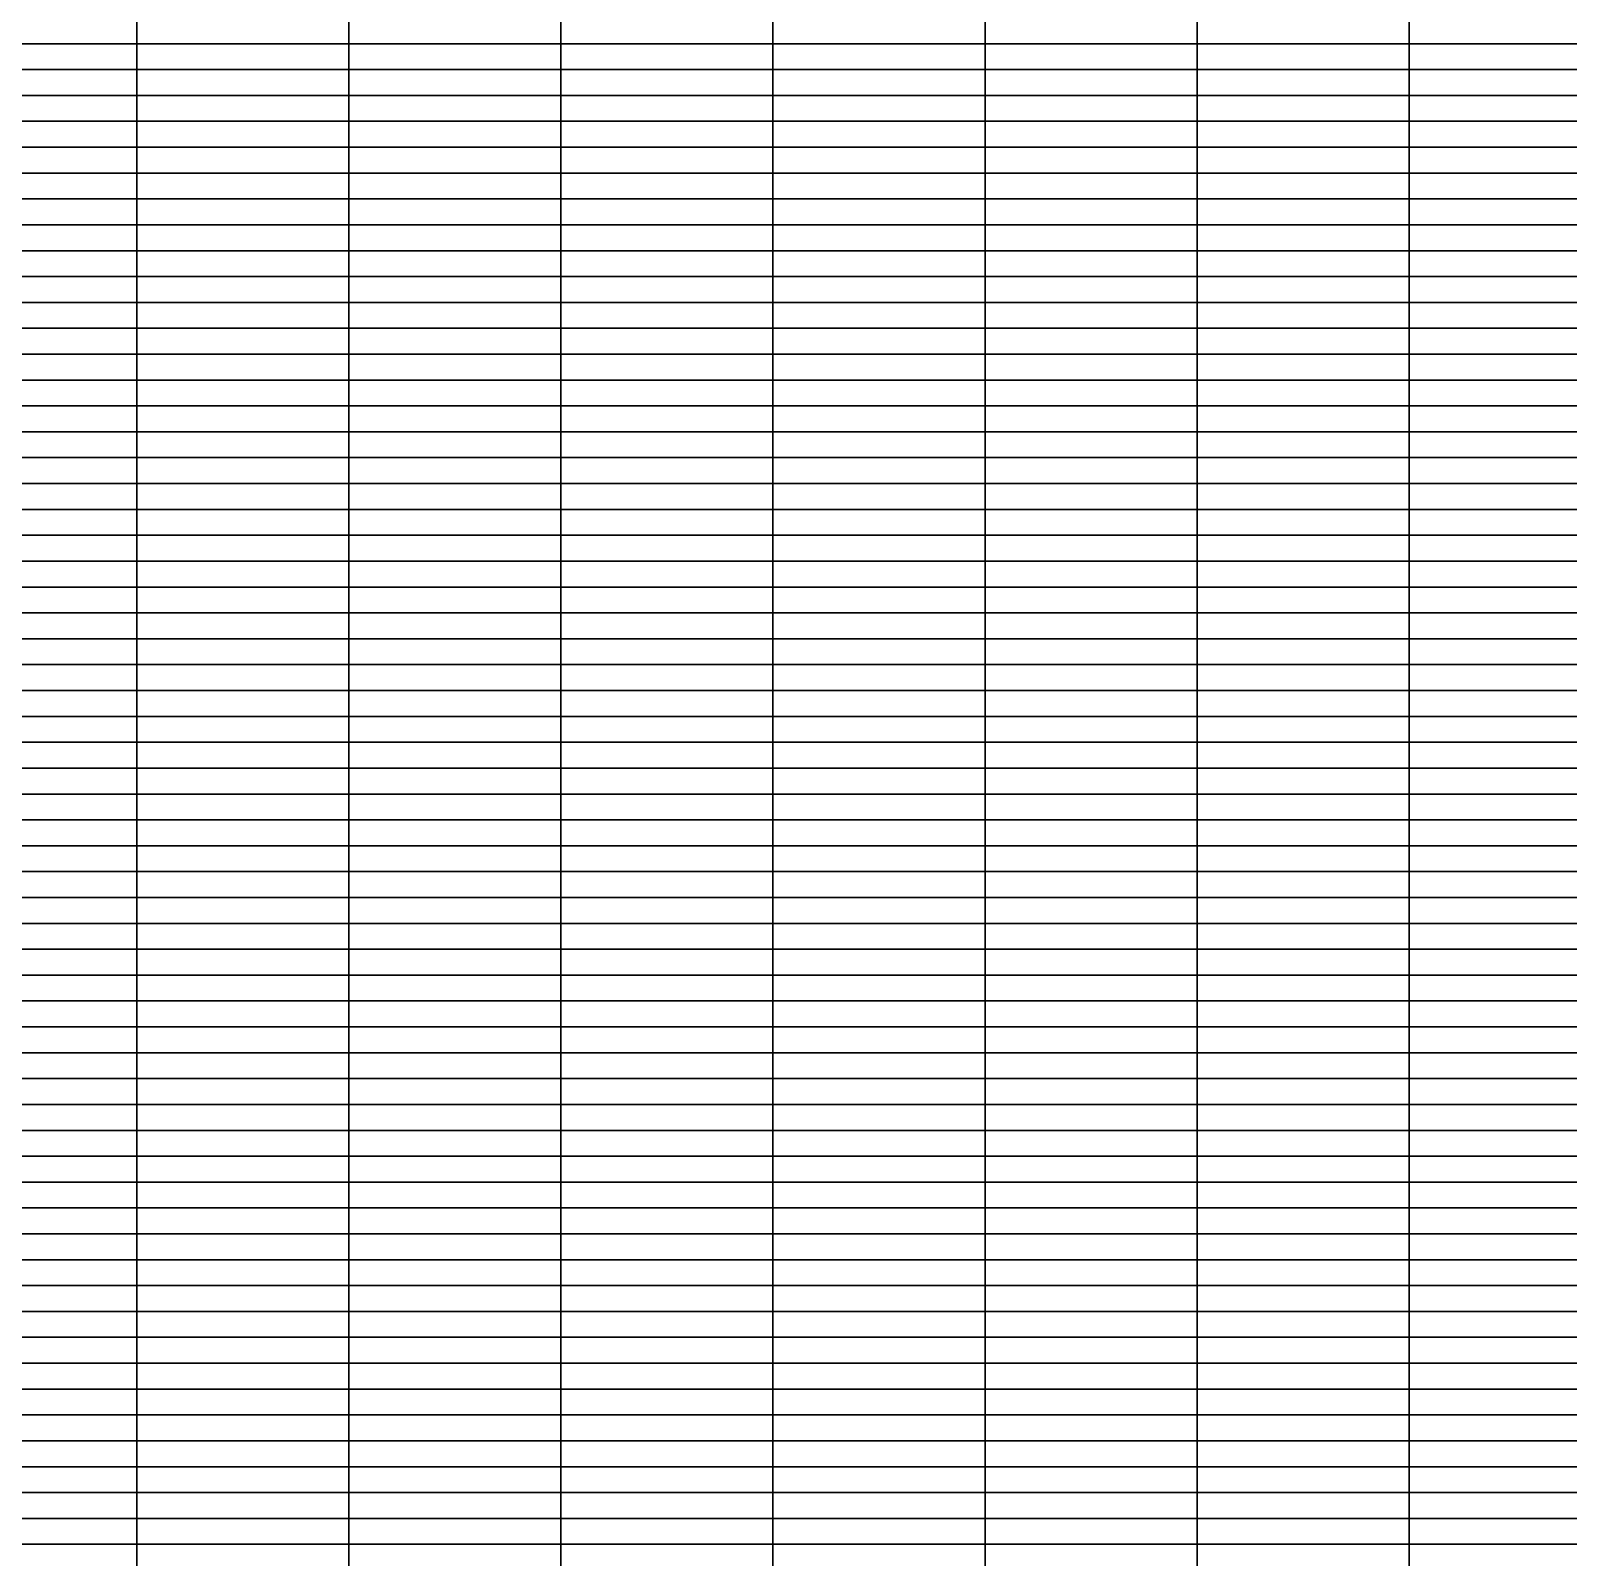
# Model space of a CAD drawing. Header units: metres. Extents: x 0 to 1189, y 5 to 4665.
# Drawn here: x 594.5 to 891.8, y 2037.5 to 2332.5 of the extents above; entities that cross this region are included whole.
import ezdxf

# ---------------------------------------------------------------- set-up
doc = ezdxf.new("R2010")
doc.units = ezdxf.units.M

msp = doc.modelspace()

# ---------------------------------------------------------------- linework, layer by layer
for points in [[(615, 2330, -46.62), (574, 2330, -370.13), (574, 2335, 32.56), (615, 2335, 85.74)], [(656, 2330, 53), (615, 2330, -46.62), (615, 2335, 85.74), (656, 2335, 120.94)], [(697, 2330, 80.79), (656, 2330, 53), (656, 2335, 120.94), (697, 2335, 126.75)], [(738, 2330, 126.36), (697, 2330, 80.79), (697, 2335, 126.75), (738, 2335, 166.25)], [(779, 2330, 139.43), (738, 2330, 126.36), (738, 2335, 166.25), (779, 2335, 175.1)], [(820, 2330, 164.53), (779, 2330, 139.43), (779, 2335, 175.1), (820, 2335, 182.06)], [(861, 2330, 172.05), (820, 2330, 164.53), (820, 2335, 182.06), (861, 2335, 183.96)], [(902, 2330, 177.4), (861, 2330, 172.05), (861, 2335, 183.96), (902, 2335, 184.74)], [(615, 2325, -46.62), (574, 2325, -370.13), (574, 2330, -370.13), (615, 2330, -46.62)], [(656, 2325, 53), (615, 2325, -46.62), (615, 2330, -46.62), (656, 2330, 53)], [(697, 2325, 80.79), (656, 2325, 53), (656, 2330, 53), (697, 2330, 80.79)], [(738, 2325, 126.36), (697, 2325, 80.79), (697, 2330, 80.79), (738, 2330, 126.36)], [(779, 2325, 139.43), (738, 2325, 126.36), (738, 2330, 126.36), (779, 2330, 139.43)], [(820, 2325, 164.53), (779, 2325, 139.43), (779, 2330, 139.43), (820, 2330, 164.53)], [(861, 2325, 172.05), (820, 2325, 164.53), (820, 2330, 164.53), (861, 2330, 172.05)], [(902, 2325, 177.4), (861, 2325, 172.05), (861, 2330, 172.05), (902, 2330, 177.4)], [(615, 2320, -229.09), (574, 2320, -1108), (574, 2325, -370.13), (615, 2325, -46.62)], [(656, 2320, -12.43), (615, 2320, -229.09), (615, 2325, -46.62), (656, 2325, 53)], [(697, 2320, -35.78), (656, 2320, -12.43), (656, 2325, 53), (697, 2325, 80.79)], [(738, 2320, 73.74), (697, 2320, -35.78), (697, 2325, 80.79), (738, 2325, 126.36)], [(779, 2320, 142.81), (738, 2320, 73.74), (738, 2325, 126.36), (779, 2325, 139.43)], [(820, 2320, 177.43), (779, 2320, 142.81), (779, 2325, 139.43), (820, 2325, 164.53)], [(861, 2320, 182.91), (820, 2320, 177.43), (820, 2325, 164.53), (861, 2325, 172.05)], [(902, 2320, 184.83), (861, 2320, 182.91), (861, 2325, 172.05), (902, 2325, 177.4)], [(615, 2315, -229.09), (574, 2315, -1108), (574, 2320, -1108), (615, 2320, -229.09)], [(656, 2315, -12.43), (615, 2315, -229.09), (615, 2320, -229.09), (656, 2320, -12.43)], [(697, 2315, -35.78), (656, 2315, -12.43), (656, 2320, -12.43), (697, 2320, -35.78)], [(738, 2315, 73.74), (697, 2315, -35.78), (697, 2320, -35.78), (738, 2320, 73.74)], [(779, 2315, 142.81), (738, 2315, 73.74), (738, 2320, 73.74), (779, 2320, 142.81)], [(820, 2315, 177.43), (779, 2315, 142.81), (779, 2320, 142.81), (820, 2320, 177.43)], [(861, 2315, 182.91), (820, 2315, 177.43), (820, 2320, 177.43), (861, 2320, 182.91)], [(902, 2315, 184.83), (861, 2315, 182.91), (861, 2320, 182.91), (902, 2320, 184.83)], [(615, 2310, 187), (574, 2310, 187), (574, 2315, -1108), (615, 2315, -229.09)], [(656, 2310, 187), (615, 2310, 187), (615, 2315, -229.09), (656, 2315, -12.43)], [(697, 2310, 187), (656, 2310, 187), (656, 2315, -12.43), (697, 2315, -35.78)], [(738, 2310, 187), (697, 2310, 187), (697, 2315, -35.78), (738, 2315, 73.74)], [(779, 2310, 187), (738, 2310, 187), (738, 2315, 73.74), (779, 2315, 142.81)], [(820, 2310, 187), (779, 2310, 187), (779, 2315, 142.81), (820, 2315, 177.43)], [(861, 2310, 187), (820, 2310, 187), (820, 2315, 177.43), (861, 2315, 182.91)], [(902, 2310, 187), (861, 2310, 187), (861, 2315, 182.91), (902, 2315, 184.83)], [(615, 2305, 187), (574, 2305, 187), (574, 2310, 187), (615, 2310, 187)], [(656, 2305, 187), (615, 2305, 187), (615, 2310, 187), (656, 2310, 187)], [(697, 2305, 187), (656, 2305, 187), (656, 2310, 187), (697, 2310, 187)], [(738, 2305, 187), (697, 2305, 187), (697, 2310, 187), (738, 2310, 187)], [(779, 2305, 187), (738, 2305, 187), (738, 2310, 187), (779, 2310, 187)], [(820, 2305, 187), (779, 2305, 187), (779, 2310, 187), (820, 2310, 187)], [(861, 2305, 187), (820, 2305, 187), (820, 2310, 187), (861, 2310, 187)], [(902, 2305, 187), (861, 2305, 187), (861, 2310, 187), (902, 2310, 187)], [(615, 2300, 187), (574, 2300, 187), (574, 2305, 187), (615, 2305, 187)], [(656, 2300, 187), (615, 2300, 187), (615, 2305, 187), (656, 2305, 187)], [(697, 2300, 187), (656, 2300, 187), (656, 2305, 187), (697, 2305, 187)], [(738, 2300, 187), (697, 2300, 187), (697, 2305, 187), (738, 2305, 187)], [(779, 2300, 187), (738, 2300, 187), (738, 2305, 187), (779, 2305, 187)], [(820, 2300, 187), (779, 2300, 187), (779, 2305, 187), (820, 2305, 187)], [(861, 2300, 187), (820, 2300, 187), (820, 2305, 187), (861, 2305, 187)], [(902, 2300, 187), (861, 2300, 187), (861, 2305, 187), (902, 2305, 187)], [(615, 2295, 187), (574, 2295, 187), (574, 2300, 187), (615, 2300, 187)], [(656, 2295, 187), (615, 2295, 187), (615, 2300, 187), (656, 2300, 187)], [(697, 2295, 187), (656, 2295, 187), (656, 2300, 187), (697, 2300, 187)], [(738, 2295, 187), (697, 2295, 187), (697, 2300, 187), (738, 2300, 187)], [(779, 2295, 187), (738, 2295, 187), (738, 2300, 187), (779, 2300, 187)], [(820, 2295, 187), (779, 2295, 187), (779, 2300, 187), (820, 2300, 187)], [(861, 2295, 187), (820, 2295, 187), (820, 2300, 187), (861, 2300, 187)], [(902, 2295, 187), (861, 2295, 187), (861, 2300, 187), (902, 2300, 187)], [(615, 2290, 187), (574, 2290, 187), (574, 2295, 187), (615, 2295, 187)], [(656, 2290, 187), (615, 2290, 187), (615, 2295, 187), (656, 2295, 187)], [(697, 2290, 187), (656, 2290, 187), (656, 2295, 187), (697, 2295, 187)], [(738, 2290, 187), (697, 2290, 187), (697, 2295, 187), (738, 2295, 187)], [(779, 2290, 187), (738, 2290, 187), (738, 2295, 187), (779, 2295, 187)], [(820, 2290, 187), (779, 2290, 187), (779, 2295, 187), (820, 2295, 187)], [(861, 2290, 187), (820, 2290, 187), (820, 2295, 187), (861, 2295, 187)], [(902, 2290, 187), (861, 2290, 187), (861, 2295, 187), (902, 2295, 187)], [(615, 2285, 187), (574, 2285, 187), (574, 2290, 187), (615, 2290, 187)], [(656, 2285, 187), (615, 2285, 187), (615, 2290, 187), (656, 2290, 187)], [(697, 2285, 187), (656, 2285, 187), (656, 2290, 187), (697, 2290, 187)], [(738, 2285, 187), (697, 2285, 187), (697, 2290, 187), (738, 2290, 187)], [(779, 2285, 187), (738, 2285, 187), (738, 2290, 187), (779, 2290, 187)], [(820, 2285, 187), (779, 2285, 187), (779, 2290, 187), (820, 2290, 187)], [(861, 2285, 187), (820, 2285, 187), (820, 2290, 187), (861, 2290, 187)], [(902, 2285, 187), (861, 2285, 187), (861, 2290, 187), (902, 2290, 187)], [(615, 2280, 187), (574, 2280, 187), (574, 2285, 187), (615, 2285, 187)], [(656, 2280, 187), (615, 2280, 187), (615, 2285, 187), (656, 2285, 187)], [(697, 2280, 187), (656, 2280, 187), (656, 2285, 187), (697, 2285, 187)], [(738, 2280, 187), (697, 2280, 187), (697, 2285, 187), (738, 2285, 187)], [(779, 2280, 187), (738, 2280, 187), (738, 2285, 187), (779, 2285, 187)], [(820, 2280, 187), (779, 2280, 187), (779, 2285, 187), (820, 2285, 187)], [(861, 2280, 187), (820, 2280, 187), (820, 2285, 187), (861, 2285, 187)], [(902, 2280, 187), (861, 2280, 187), (861, 2285, 187), (902, 2285, 187)], [(615, 2275, 187), (574, 2275, 187), (574, 2280, 187), (615, 2280, 187)], [(656, 2275, 187), (615, 2275, 187), (615, 2280, 187), (656, 2280, 187)], [(697, 2275, 187), (656, 2275, 187), (656, 2280, 187), (697, 2280, 187)], [(738, 2275, 187), (697, 2275, 187), (697, 2280, 187), (738, 2280, 187)], [(779, 2275, 187), (738, 2275, 187), (738, 2280, 187), (779, 2280, 187)], [(820, 2275, 187), (779, 2275, 187), (779, 2280, 187), (820, 2280, 187)], [(861, 2275, 187), (820, 2275, 187), (820, 2280, 187), (861, 2280, 187)], [(902, 2275, 187), (861, 2275, 187), (861, 2280, 187), (902, 2280, 187)], [(615, 2270, 187), (574, 2270, 187), (574, 2275, 187), (615, 2275, 187)], [(656, 2270, 187), (615, 2270, 187), (615, 2275, 187), (656, 2275, 187)], [(697, 2270, 187), (656, 2270, 187), (656, 2275, 187), (697, 2275, 187)], [(738, 2270, 187), (697, 2270, 187), (697, 2275, 187), (738, 2275, 187)], [(779, 2270, 187), (738, 2270, 187), (738, 2275, 187), (779, 2275, 187)], [(820, 2270, 187), (779, 2270, 187), (779, 2275, 187), (820, 2275, 187)], [(861, 2270, 187), (820, 2270, 187), (820, 2275, 187), (861, 2275, 187)], [(902, 2270, 187), (861, 2270, 187), (861, 2275, 187), (902, 2275, 187)], [(615, 2265, 187), (574, 2265, 187), (574, 2270, 187), (615, 2270, 187)], [(656, 2265, 187), (615, 2265, 187), (615, 2270, 187), (656, 2270, 187)], [(697, 2265, 187), (656, 2265, 187), (656, 2270, 187), (697, 2270, 187)], [(738, 2265, 187), (697, 2265, 187), (697, 2270, 187), (738, 2270, 187)], [(779, 2265, 187), (738, 2265, 187), (738, 2270, 187), (779, 2270, 187)], [(820, 2265, 187), (779, 2265, 187), (779, 2270, 187), (820, 2270, 187)], [(861, 2265, 187), (820, 2265, 187), (820, 2270, 187), (861, 2270, 187)], [(902, 2265, 187), (861, 2265, 187), (861, 2270, 187), (902, 2270, 187)], [(615, 2260, 187), (574, 2260, 187), (574, 2265, 187), (615, 2265, 187)], [(656, 2260, 187), (615, 2260, 187), (615, 2265, 187), (656, 2265, 187)], [(697, 2260, 187), (656, 2260, 187), (656, 2265, 187), (697, 2265, 187)], [(738, 2260, 187), (697, 2260, 187), (697, 2265, 187), (738, 2265, 187)], [(779, 2260, 187), (738, 2260, 187), (738, 2265, 187), (779, 2265, 187)], [(820, 2260, 187), (779, 2260, 187), (779, 2265, 187), (820, 2265, 187)], [(861, 2260, 187), (820, 2260, 187), (820, 2265, 187), (861, 2265, 187)], [(902, 2260, 187), (861, 2260, 187), (861, 2265, 187), (902, 2265, 187)], [(615, 2255, 187), (574, 2255, 187), (574, 2260, 187), (615, 2260, 187)], [(656, 2255, 187), (615, 2255, 187), (615, 2260, 187), (656, 2260, 187)], [(697, 2255, 187), (656, 2255, 187), (656, 2260, 187), (697, 2260, 187)], [(738, 2255, 187), (697, 2255, 187), (697, 2260, 187), (738, 2260, 187)], [(779, 2255, 187), (738, 2255, 187), (738, 2260, 187), (779, 2260, 187)], [(820, 2255, 187), (779, 2255, 187), (779, 2260, 187), (820, 2260, 187)], [(861, 2255, 187), (820, 2255, 187), (820, 2260, 187), (861, 2260, 187)], [(902, 2255, 187), (861, 2255, 187), (861, 2260, 187), (902, 2260, 187)], [(615, 2250, 187), (574, 2250, 187), (574, 2255, 187), (615, 2255, 187)], [(656, 2250, 187), (615, 2250, 187), (615, 2255, 187), (656, 2255, 187)], [(697, 2250, 187), (656, 2250, 187), (656, 2255, 187), (697, 2255, 187)], [(738, 2250, 187), (697, 2250, 187), (697, 2255, 187), (738, 2255, 187)], [(779, 2250, 187), (738, 2250, 187), (738, 2255, 187), (779, 2255, 187)], [(820, 2250, 187), (779, 2250, 187), (779, 2255, 187), (820, 2255, 187)], [(861, 2250, 187), (820, 2250, 187), (820, 2255, 187), (861, 2255, 187)], [(902, 2250, 187), (861, 2250, 187), (861, 2255, 187), (902, 2255, 187)], [(615, 2245, 187), (574, 2245, 187), (574, 2250, 187), (615, 2250, 187)], [(656, 2245, 187), (615, 2245, 187), (615, 2250, 187), (656, 2250, 187)], [(697, 2245, 187), (656, 2245, 187), (656, 2250, 187), (697, 2250, 187)], [(738, 2245, 187), (697, 2245, 187), (697, 2250, 187), (738, 2250, 187)], [(779, 2245, 187), (738, 2245, 187), (738, 2250, 187), (779, 2250, 187)], [(820, 2245, 187), (779, 2245, 187), (779, 2250, 187), (820, 2250, 187)], [(861, 2245, 187), (820, 2245, 187), (820, 2250, 187), (861, 2250, 187)], [(902, 2245, 187), (861, 2245, 187), (861, 2250, 187), (902, 2250, 187)], [(615, 2240, 187), (574, 2240, 187), (574, 2245, 187), (615, 2245, 187)], [(656, 2240, 187), (615, 2240, 187), (615, 2245, 187), (656, 2245, 187)], [(697, 2240, 187), (656, 2240, 187), (656, 2245, 187), (697, 2245, 187)], [(738, 2240, 187), (697, 2240, 187), (697, 2245, 187), (738, 2245, 187)], [(779, 2240, 187), (738, 2240, 187), (738, 2245, 187), (779, 2245, 187)], [(820, 2240, 187), (779, 2240, 187), (779, 2245, 187), (820, 2245, 187)], [(861, 2240, 187), (820, 2240, 187), (820, 2245, 187), (861, 2245, 187)], [(902, 2240, 187), (861, 2240, 187), (861, 2245, 187), (902, 2245, 187)], [(615, 2235, 187), (574, 2235, 187), (574, 2240, 187), (615, 2240, 187)], [(656, 2235, 187), (615, 2235, 187), (615, 2240, 187), (656, 2240, 187)], [(697, 2235, 187), (656, 2235, 187), (656, 2240, 187), (697, 2240, 187)], [(738, 2235, 187), (697, 2235, 187), (697, 2240, 187), (738, 2240, 187)], [(779, 2235, 187), (738, 2235, 187), (738, 2240, 187), (779, 2240, 187)], [(820, 2235, 187), (779, 2235, 187), (779, 2240, 187), (820, 2240, 187)], [(861, 2235, 187), (820, 2235, 187), (820, 2240, 187), (861, 2240, 187)], [(902, 2235, 187), (861, 2235, 187), (861, 2240, 187), (902, 2240, 187)], [(615, 2230, 187), (574, 2230, 187), (574, 2235, 187), (615, 2235, 187)], [(656, 2230, 187), (615, 2230, 187), (615, 2235, 187), (656, 2235, 187)], [(697, 2230, 187), (656, 2230, 187), (656, 2235, 187), (697, 2235, 187)], [(738, 2230, 187), (697, 2230, 187), (697, 2235, 187), (738, 2235, 187)], [(779, 2230, 187), (738, 2230, 187), (738, 2235, 187), (779, 2235, 187)], [(820, 2230, 187), (779, 2230, 187), (779, 2235, 187), (820, 2235, 187)], [(861, 2230, 187), (820, 2230, 187), (820, 2235, 187), (861, 2235, 187)], [(902, 2230, 187), (861, 2230, 187), (861, 2235, 187), (902, 2235, 187)], [(615, 2225, 187), (574, 2225, 187), (574, 2230, 187), (615, 2230, 187)], [(656, 2225, 187), (615, 2225, 187), (615, 2230, 187), (656, 2230, 187)], [(697, 2225, 187), (656, 2225, 187), (656, 2230, 187), (697, 2230, 187)], [(738, 2225, 187), (697, 2225, 187), (697, 2230, 187), (738, 2230, 187)], [(779, 2225, 187), (738, 2225, 187), (738, 2230, 187), (779, 2230, 187)], [(820, 2225, 187), (779, 2225, 187), (779, 2230, 187), (820, 2230, 187)], [(861, 2225, 187), (820, 2225, 187), (820, 2230, 187), (861, 2230, 187)], [(902, 2225, 187), (861, 2225, 187), (861, 2230, 187), (902, 2230, 187)], [(615, 2220, 187), (574, 2220, 187), (574, 2225, 187), (615, 2225, 187)], [(656, 2220, 187), (615, 2220, 187), (615, 2225, 187), (656, 2225, 187)], [(697, 2220, 187), (656, 2220, 187), (656, 2225, 187), (697, 2225, 187)], [(738, 2220, 187), (697, 2220, 187), (697, 2225, 187), (738, 2225, 187)], [(779, 2220, 187), (738, 2220, 187), (738, 2225, 187), (779, 2225, 187)], [(820, 2220, 187), (779, 2220, 187), (779, 2225, 187), (820, 2225, 187)], [(861, 2220, 187), (820, 2220, 187), (820, 2225, 187), (861, 2225, 187)], [(902, 2220, 187), (861, 2220, 187), (861, 2225, 187), (902, 2225, 187)], [(615, 2215, 187), (574, 2215, 187), (574, 2220, 187), (615, 2220, 187)], [(656, 2215, 187), (615, 2215, 187), (615, 2220, 187), (656, 2220, 187)], [(697, 2215, 187), (656, 2215, 187), (656, 2220, 187), (697, 2220, 187)], [(738, 2215, 187), (697, 2215, 187), (697, 2220, 187), (738, 2220, 187)], [(779, 2215, 187), (738, 2215, 187), (738, 2220, 187), (779, 2220, 187)], [(820, 2215, 187), (779, 2215, 187), (779, 2220, 187), (820, 2220, 187)], [(861, 2215, 187), (820, 2215, 187), (820, 2220, 187), (861, 2220, 187)], [(902, 2215, 187), (861, 2215, 187), (861, 2220, 187), (902, 2220, 187)], [(615, 2210, 187), (574, 2210, 187), (574, 2215, 187), (615, 2215, 187)], [(656, 2210, 187), (615, 2210, 187), (615, 2215, 187), (656, 2215, 187)], [(697, 2210, 187), (656, 2210, 187), (656, 2215, 187), (697, 2215, 187)], [(738, 2210, 187), (697, 2210, 187), (697, 2215, 187), (738, 2215, 187)], [(779, 2210, 187), (738, 2210, 187), (738, 2215, 187), (779, 2215, 187)], [(820, 2210, 187), (779, 2210, 187), (779, 2215, 187), (820, 2215, 187)], [(861, 2210, 187), (820, 2210, 187), (820, 2215, 187), (861, 2215, 187)], [(902, 2210, 187), (861, 2210, 187), (861, 2215, 187), (902, 2215, 187)], [(615, 2205, 187), (574, 2205, 187), (574, 2210, 187), (615, 2210, 187)], [(656, 2205, 187), (615, 2205, 187), (615, 2210, 187), (656, 2210, 187)], [(697, 2205, 187), (656, 2205, 187), (656, 2210, 187), (697, 2210, 187)], [(738, 2205, 187), (697, 2205, 187), (697, 2210, 187), (738, 2210, 187)], [(779, 2205, 187), (738, 2205, 187), (738, 2210, 187), (779, 2210, 187)], [(820, 2205, 187), (779, 2205, 187), (779, 2210, 187), (820, 2210, 187)], [(861, 2205, 187), (820, 2205, 187), (820, 2210, 187), (861, 2210, 187)], [(902, 2205, 187), (861, 2205, 187), (861, 2210, 187), (902, 2210, 187)], [(615, 2200, 187), (574, 2200, 187), (574, 2205, 187), (615, 2205, 187)], [(656, 2200, 187), (615, 2200, 187), (615, 2205, 187), (656, 2205, 187)], [(697, 2200, 187), (656, 2200, 187), (656, 2205, 187), (697, 2205, 187)], [(738, 2200, 187), (697, 2200, 187), (697, 2205, 187), (738, 2205, 187)], [(779, 2200, 187), (738, 2200, 187), (738, 2205, 187), (779, 2205, 187)], [(820, 2200, 187), (779, 2200, 187), (779, 2205, 187), (820, 2205, 187)], [(861, 2200, 187), (820, 2200, 187), (820, 2205, 187), (861, 2205, 187)], [(902, 2200, 187), (861, 2200, 187), (861, 2205, 187), (902, 2205, 187)], [(615, 2195, 187), (574, 2195, 187), (574, 2200, 187), (615, 2200, 187)], [(656, 2195, 187), (615, 2195, 187), (615, 2200, 187), (656, 2200, 187)], [(697, 2195, 187), (656, 2195, 187), (656, 2200, 187), (697, 2200, 187)], [(738, 2195, 187), (697, 2195, 187), (697, 2200, 187), (738, 2200, 187)], [(779, 2195, 187), (738, 2195, 187), (738, 2200, 187), (779, 2200, 187)], [(820, 2195, 187), (779, 2195, 187), (779, 2200, 187), (820, 2200, 187)], [(861, 2195, 187), (820, 2195, 187), (820, 2200, 187), (861, 2200, 187)], [(902, 2195, 187), (861, 2195, 187), (861, 2200, 187), (902, 2200, 187)], [(615, 2190, 187), (574, 2190, 187), (574, 2195, 187), (615, 2195, 187)], [(656, 2190, 187), (615, 2190, 187), (615, 2195, 187), (656, 2195, 187)], [(697, 2190, 187), (656, 2190, 187), (656, 2195, 187), (697, 2195, 187)], [(738, 2190, 187), (697, 2190, 187), (697, 2195, 187), (738, 2195, 187)], [(779, 2190, 187), (738, 2190, 187), (738, 2195, 187), (779, 2195, 187)], [(820, 2190, 187), (779, 2190, 187), (779, 2195, 187), (820, 2195, 187)], [(861, 2190, 187), (820, 2190, 187), (820, 2195, 187), (861, 2195, 187)], [(902, 2190, 187), (861, 2190, 187), (861, 2195, 187), (902, 2195, 187)], [(615, 2185, 187), (574, 2185, 187), (574, 2190, 187), (615, 2190, 187)], [(656, 2185, 187), (615, 2185, 187), (615, 2190, 187), (656, 2190, 187)], [(697, 2185, 187), (656, 2185, 187), (656, 2190, 187), (697, 2190, 187)], [(738, 2185, 187), (697, 2185, 187), (697, 2190, 187), (738, 2190, 187)], [(779, 2185, 187), (738, 2185, 187), (738, 2190, 187), (779, 2190, 187)], [(820, 2185, 187), (779, 2185, 187), (779, 2190, 187), (820, 2190, 187)], [(861, 2185, 187), (820, 2185, 187), (820, 2190, 187), (861, 2190, 187)], [(902, 2185, 187), (861, 2185, 187), (861, 2190, 187), (902, 2190, 187)], [(615, 2180, 187), (574, 2180, 187), (574, 2185, 187), (615, 2185, 187)], [(656, 2180, 187), (615, 2180, 187), (615, 2185, 187), (656, 2185, 187)], [(697, 2180, 187), (656, 2180, 187), (656, 2185, 187), (697, 2185, 187)], [(738, 2180, 187), (697, 2180, 187), (697, 2185, 187), (738, 2185, 187)], [(779, 2180, 187), (738, 2180, 187), (738, 2185, 187), (779, 2185, 187)], [(820, 2180, 187), (779, 2180, 187), (779, 2185, 187), (820, 2185, 187)], [(861, 2180, 187), (820, 2180, 187), (820, 2185, 187), (861, 2185, 187)], [(902, 2180, 187), (861, 2180, 187), (861, 2185, 187), (902, 2185, 187)], [(615, 2175, 187), (574, 2175, 187), (574, 2180, 187), (615, 2180, 187)], [(656, 2175, 187), (615, 2175, 187), (615, 2180, 187), (656, 2180, 187)], [(697, 2175, 187), (656, 2175, 187), (656, 2180, 187), (697, 2180, 187)], [(738, 2175, 187), (697, 2175, 187), (697, 2180, 187), (738, 2180, 187)], [(779, 2175, 187), (738, 2175, 187), (738, 2180, 187), (779, 2180, 187)], [(820, 2175, 187), (779, 2175, 187), (779, 2180, 187), (820, 2180, 187)], [(861, 2175, 187), (820, 2175, 187), (820, 2180, 187), (861, 2180, 187)], [(902, 2175, 187), (861, 2175, 187), (861, 2180, 187), (902, 2180, 187)], [(615, 2170, 187), (574, 2170, 187), (574, 2175, 187), (615, 2175, 187)], [(656, 2170, 187), (615, 2170, 187), (615, 2175, 187), (656, 2175, 187)], [(697, 2170, 187), (656, 2170, 187), (656, 2175, 187), (697, 2175, 187)], [(738, 2170, 187), (697, 2170, 187), (697, 2175, 187), (738, 2175, 187)], [(779, 2170, 187), (738, 2170, 187), (738, 2175, 187), (779, 2175, 187)], [(820, 2170, 187), (779, 2170, 187), (779, 2175, 187), (820, 2175, 187)], [(861, 2170, 187), (820, 2170, 187), (820, 2175, 187), (861, 2175, 187)], [(902, 2170, 187), (861, 2170, 187), (861, 2175, 187), (902, 2175, 187)], [(615, 2165, 187), (574, 2165, 187), (574, 2170, 187), (615, 2170, 187)], [(656, 2165, 187), (615, 2165, 187), (615, 2170, 187), (656, 2170, 187)], [(697, 2165, 187), (656, 2165, 187), (656, 2170, 187), (697, 2170, 187)], [(738, 2165, 187), (697, 2165, 187), (697, 2170, 187), (738, 2170, 187)], [(779, 2165, 187), (738, 2165, 187), (738, 2170, 187), (779, 2170, 187)], [(820, 2165, 187), (779, 2165, 187), (779, 2170, 187), (820, 2170, 187)], [(861, 2165, 187), (820, 2165, 187), (820, 2170, 187), (861, 2170, 187)], [(902, 2165, 187), (861, 2165, 187), (861, 2170, 187), (902, 2170, 187)], [(615, 2160, 187), (574, 2160, 187), (574, 2165, 187), (615, 2165, 187)], [(656, 2160, 187), (615, 2160, 187), (615, 2165, 187), (656, 2165, 187)], [(697, 2160, 187), (656, 2160, 187), (656, 2165, 187), (697, 2165, 187)], [(738, 2160, 187), (697, 2160, 187), (697, 2165, 187), (738, 2165, 187)], [(779, 2160, 187), (738, 2160, 187), (738, 2165, 187), (779, 2165, 187)], [(820, 2160, 187), (779, 2160, 187), (779, 2165, 187), (820, 2165, 187)], [(861, 2160, 187), (820, 2160, 187), (820, 2165, 187), (861, 2165, 187)], [(902, 2160, 187), (861, 2160, 187), (861, 2165, 187), (902, 2165, 187)], [(615, 2155, 187), (574, 2155, 187), (574, 2160, 187), (615, 2160, 187)], [(656, 2155, 187), (615, 2155, 187), (615, 2160, 187), (656, 2160, 187)], [(697, 2155, 187), (656, 2155, 187), (656, 2160, 187), (697, 2160, 187)], [(738, 2155, 187), (697, 2155, 187), (697, 2160, 187), (738, 2160, 187)], [(779, 2155, 187), (738, 2155, 187), (738, 2160, 187), (779, 2160, 187)], [(820, 2155, 187), (779, 2155, 187), (779, 2160, 187), (820, 2160, 187)], [(861, 2155, 187), (820, 2155, 187), (820, 2160, 187), (861, 2160, 187)], [(902, 2155, 187), (861, 2155, 187), (861, 2160, 187), (902, 2160, 187)], [(615, 2150, 187), (574, 2150, 187), (574, 2155, 187), (615, 2155, 187)], [(656, 2150, 187), (615, 2150, 187), (615, 2155, 187), (656, 2155, 187)], [(697, 2150, 187), (656, 2150, 187), (656, 2155, 187), (697, 2155, 187)], [(738, 2150, 187), (697, 2150, 187), (697, 2155, 187), (738, 2155, 187)], [(779, 2150, 187), (738, 2150, 187), (738, 2155, 187), (779, 2155, 187)], [(820, 2150, 187), (779, 2150, 187), (779, 2155, 187), (820, 2155, 187)], [(861, 2150, 187), (820, 2150, 187), (820, 2155, 187), (861, 2155, 187)], [(902, 2150, 187), (861, 2150, 187), (861, 2155, 187), (902, 2155, 187)], [(615, 2145, 187), (574, 2145, 187), (574, 2150, 187), (615, 2150, 187)], [(656, 2145, 187), (615, 2145, 187), (615, 2150, 187), (656, 2150, 187)], [(697, 2145, 187), (656, 2145, 187), (656, 2150, 187), (697, 2150, 187)], [(738, 2145, 187), (697, 2145, 187), (697, 2150, 187), (738, 2150, 187)], [(779, 2145, 187), (738, 2145, 187), (738, 2150, 187), (779, 2150, 187)], [(820, 2145, 187), (779, 2145, 187), (779, 2150, 187), (820, 2150, 187)], [(861, 2145, 187), (820, 2145, 187), (820, 2150, 187), (861, 2150, 187)], [(902, 2145, 187), (861, 2145, 187), (861, 2150, 187), (902, 2150, 187)], [(615, 2140, 187), (574, 2140, 187), (574, 2145, 187), (615, 2145, 187)], [(656, 2140, 187), (615, 2140, 187), (615, 2145, 187), (656, 2145, 187)], [(697, 2140, 187), (656, 2140, 187), (656, 2145, 187), (697, 2145, 187)], [(738, 2140, 187), (697, 2140, 187), (697, 2145, 187), (738, 2145, 187)], [(779, 2140, 187), (738, 2140, 187), (738, 2145, 187), (779, 2145, 187)], [(820, 2140, 187), (779, 2140, 187), (779, 2145, 187), (820, 2145, 187)], [(861, 2140, 187), (820, 2140, 187), (820, 2145, 187), (861, 2145, 187)], [(902, 2140, 187), (861, 2140, 187), (861, 2145, 187), (902, 2145, 187)], [(615, 2135, 187), (574, 2135, 187), (574, 2140, 187), (615, 2140, 187)], [(656, 2135, 187), (615, 2135, 187), (615, 2140, 187), (656, 2140, 187)], [(697, 2135, 187), (656, 2135, 187), (656, 2140, 187), (697, 2140, 187)], [(738, 2135, 187), (697, 2135, 187), (697, 2140, 187), (738, 2140, 187)], [(779, 2135, 187), (738, 2135, 187), (738, 2140, 187), (779, 2140, 187)], [(820, 2135, 187), (779, 2135, 187), (779, 2140, 187), (820, 2140, 187)], [(861, 2135, 187), (820, 2135, 187), (820, 2140, 187), (861, 2140, 187)], [(902, 2135, 187), (861, 2135, 187), (861, 2140, 187), (902, 2140, 187)], [(615, 2130, 187), (574, 2130, 187), (574, 2135, 187), (615, 2135, 187)], [(656, 2130, 187), (615, 2130, 187), (615, 2135, 187), (656, 2135, 187)], [(697, 2130, 187), (656, 2130, 187), (656, 2135, 187), (697, 2135, 187)], [(738, 2130, 187), (697, 2130, 187), (697, 2135, 187), (738, 2135, 187)], [(779, 2130, 187), (738, 2130, 187), (738, 2135, 187), (779, 2135, 187)], [(820, 2130, 187), (779, 2130, 187), (779, 2135, 187), (820, 2135, 187)], [(861, 2130, 187), (820, 2130, 187), (820, 2135, 187), (861, 2135, 187)], [(902, 2130, 187), (861, 2130, 187), (861, 2135, 187), (902, 2135, 187)], [(615, 2125, 187), (574, 2125, 187), (574, 2130, 187), (615, 2130, 187)], [(656, 2125, 187), (615, 2125, 187), (615, 2130, 187), (656, 2130, 187)], [(697, 2125, 187), (656, 2125, 187), (656, 2130, 187), (697, 2130, 187)], [(738, 2125, 187), (697, 2125, 187), (697, 2130, 187), (738, 2130, 187)], [(779, 2125, 187), (738, 2125, 187), (738, 2130, 187), (779, 2130, 187)], [(820, 2125, 187), (779, 2125, 187), (779, 2130, 187), (820, 2130, 187)], [(861, 2125, 187), (820, 2125, 187), (820, 2130, 187), (861, 2130, 187)], [(902, 2125, 187), (861, 2125, 187), (861, 2130, 187), (902, 2130, 187)], [(615, 2120, 187), (574, 2120, 187), (574, 2125, 187), (615, 2125, 187)], [(656, 2120, 187), (615, 2120, 187), (615, 2125, 187), (656, 2125, 187)], [(697, 2120, 187), (656, 2120, 187), (656, 2125, 187), (697, 2125, 187)], [(738, 2120, 187), (697, 2120, 187), (697, 2125, 187), (738, 2125, 187)], [(779, 2120, 187), (738, 2120, 187), (738, 2125, 187), (779, 2125, 187)], [(820, 2120, 187), (779, 2120, 187), (779, 2125, 187), (820, 2125, 187)], [(861, 2120, 187), (820, 2120, 187), (820, 2125, 187), (861, 2125, 187)], [(902, 2120, 187), (861, 2120, 187), (861, 2125, 187), (902, 2125, 187)], [(615, 2115, 187), (574, 2115, 187), (574, 2120, 187), (615, 2120, 187)], [(656, 2115, 187), (615, 2115, 187), (615, 2120, 187), (656, 2120, 187)], [(697, 2115, 187), (656, 2115, 187), (656, 2120, 187), (697, 2120, 187)], [(738, 2115, 187), (697, 2115, 187), (697, 2120, 187), (738, 2120, 187)], [(779, 2115, 187), (738, 2115, 187), (738, 2120, 187), (779, 2120, 187)], [(820, 2115, 187), (779, 2115, 187), (779, 2120, 187), (820, 2120, 187)], [(861, 2115, 187), (820, 2115, 187), (820, 2120, 187), (861, 2120, 187)], [(902, 2115, 187), (861, 2115, 187), (861, 2120, 187), (902, 2120, 187)], [(615, 2110, 187), (574, 2110, 187), (574, 2115, 187), (615, 2115, 187)], [(656, 2110, 187), (615, 2110, 187), (615, 2115, 187), (656, 2115, 187)], [(697, 2110, 187), (656, 2110, 187), (656, 2115, 187), (697, 2115, 187)], [(738, 2110, 187), (697, 2110, 187), (697, 2115, 187), (738, 2115, 187)], [(779, 2110, 187), (738, 2110, 187), (738, 2115, 187), (779, 2115, 187)], [(820, 2110, 187), (779, 2110, 187), (779, 2115, 187), (820, 2115, 187)], [(861, 2110, 187), (820, 2110, 187), (820, 2115, 187), (861, 2115, 187)], [(902, 2110, 187), (861, 2110, 187), (861, 2115, 187), (902, 2115, 187)], [(615, 2105, 187), (574, 2105, 187), (574, 2110, 187), (615, 2110, 187)], [(656, 2105, 187), (615, 2105, 187), (615, 2110, 187), (656, 2110, 187)], [(697, 2105, 187), (656, 2105, 187), (656, 2110, 187), (697, 2110, 187)], [(738, 2105, 187), (697, 2105, 187), (697, 2110, 187), (738, 2110, 187)], [(779, 2105, 187), (738, 2105, 187), (738, 2110, 187), (779, 2110, 187)], [(820, 2105, 187), (779, 2105, 187), (779, 2110, 187), (820, 2110, 187)], [(861, 2105, 187), (820, 2105, 187), (820, 2110, 187), (861, 2110, 187)], [(902, 2105, 187), (861, 2105, 187), (861, 2110, 187), (902, 2110, 187)], [(615, 2100, 187), (574, 2100, 187), (574, 2105, 187), (615, 2105, 187)], [(656, 2100, 187), (615, 2100, 187), (615, 2105, 187), (656, 2105, 187)], [(697, 2100, 187), (656, 2100, 187), (656, 2105, 187), (697, 2105, 187)], [(738, 2100, 187), (697, 2100, 187), (697, 2105, 187), (738, 2105, 187)], [(779, 2100, 187), (738, 2100, 187), (738, 2105, 187), (779, 2105, 187)], [(820, 2100, 187), (779, 2100, 187), (779, 2105, 187), (820, 2105, 187)], [(861, 2100, 187), (820, 2100, 187), (820, 2105, 187), (861, 2105, 187)], [(902, 2100, 187), (861, 2100, 187), (861, 2105, 187), (902, 2105, 187)], [(615, 2095, 187), (574, 2095, 187), (574, 2100, 187), (615, 2100, 187)], [(656, 2095, 187), (615, 2095, 187), (615, 2100, 187), (656, 2100, 187)], [(697, 2095, 187), (656, 2095, 187), (656, 2100, 187), (697, 2100, 187)], [(738, 2095, 187), (697, 2095, 187), (697, 2100, 187), (738, 2100, 187)], [(779, 2095, 187), (738, 2095, 187), (738, 2100, 187), (779, 2100, 187)], [(820, 2095, 187), (779, 2095, 187), (779, 2100, 187), (820, 2100, 187)], [(861, 2095, 187), (820, 2095, 187), (820, 2100, 187), (861, 2100, 187)], [(902, 2095, 187), (861, 2095, 187), (861, 2100, 187), (902, 2100, 187)], [(615, 2090, 187), (574, 2090, 187), (574, 2095, 187), (615, 2095, 187)], [(656, 2090, 187), (615, 2090, 187), (615, 2095, 187), (656, 2095, 187)], [(697, 2090, 187), (656, 2090, 187), (656, 2095, 187), (697, 2095, 187)], [(738, 2090, 187), (697, 2090, 187), (697, 2095, 187), (738, 2095, 187)], [(779, 2090, 187), (738, 2090, 187), (738, 2095, 187), (779, 2095, 187)], [(820, 2090, 187), (779, 2090, 187), (779, 2095, 187), (820, 2095, 187)], [(861, 2090, 187), (820, 2090, 187), (820, 2095, 187), (861, 2095, 187)], [(902, 2090, 187), (861, 2090, 187), (861, 2095, 187), (902, 2095, 187)], [(615, 2085, 187), (574, 2085, 187), (574, 2090, 187), (615, 2090, 187)], [(656, 2085, 187), (615, 2085, 187), (615, 2090, 187), (656, 2090, 187)], [(697, 2085, 187), (656, 2085, 187), (656, 2090, 187), (697, 2090, 187)], [(738, 2085, 187), (697, 2085, 187), (697, 2090, 187), (738, 2090, 187)], [(779, 2085, 187), (738, 2085, 187), (738, 2090, 187), (779, 2090, 187)], [(820, 2085, 187), (779, 2085, 187), (779, 2090, 187), (820, 2090, 187)], [(861, 2085, 187), (820, 2085, 187), (820, 2090, 187), (861, 2090, 187)], [(902, 2085, 187), (861, 2085, 187), (861, 2090, 187), (902, 2090, 187)], [(615, 2080, 187), (574, 2080, 187), (574, 2085, 187), (615, 2085, 187)], [(656, 2080, 187), (615, 2080, 187), (615, 2085, 187), (656, 2085, 187)], [(697, 2080, 187), (656, 2080, 187), (656, 2085, 187), (697, 2085, 187)], [(738, 2080, 187), (697, 2080, 187), (697, 2085, 187), (738, 2085, 187)], [(779, 2080, 187), (738, 2080, 187), (738, 2085, 187), (779, 2085, 187)], [(820, 2080, 187), (779, 2080, 187), (779, 2085, 187), (820, 2085, 187)], [(861, 2080, 187), (820, 2080, 187), (820, 2085, 187), (861, 2085, 187)], [(902, 2080, 187), (861, 2080, 187), (861, 2085, 187), (902, 2085, 187)], [(615, 2075, 187), (574, 2075, 187), (574, 2080, 187), (615, 2080, 187)], [(656, 2075, 187), (615, 2075, 187), (615, 2080, 187), (656, 2080, 187)], [(697, 2075, 187), (656, 2075, 187), (656, 2080, 187), (697, 2080, 187)], [(738, 2075, 187), (697, 2075, 187), (697, 2080, 187), (738, 2080, 187)], [(779, 2075, 187), (738, 2075, 187), (738, 2080, 187), (779, 2080, 187)], [(820, 2075, 187), (779, 2075, 187), (779, 2080, 187), (820, 2080, 187)], [(861, 2075, 187), (820, 2075, 187), (820, 2080, 187), (861, 2080, 187)], [(902, 2075, 187), (861, 2075, 187), (861, 2080, 187), (902, 2080, 187)], [(615, 2070, 187), (574, 2070, 187), (574, 2075, 187), (615, 2075, 187)], [(656, 2070, 187), (615, 2070, 187), (615, 2075, 187), (656, 2075, 187)], [(697, 2070, 187), (656, 2070, 187), (656, 2075, 187), (697, 2075, 187)], [(738, 2070, 187), (697, 2070, 187), (697, 2075, 187), (738, 2075, 187)], [(779, 2070, 187), (738, 2070, 187), (738, 2075, 187), (779, 2075, 187)], [(820, 2070, 187), (779, 2070, 187), (779, 2075, 187), (820, 2075, 187)], [(861, 2070, 187), (820, 2070, 187), (820, 2075, 187), (861, 2075, 187)], [(902, 2070, 187), (861, 2070, 187), (861, 2075, 187), (902, 2075, 187)], [(615, 2065, 187), (574, 2065, 187), (574, 2070, 187), (615, 2070, 187)], [(656, 2065, 187), (615, 2065, 187), (615, 2070, 187), (656, 2070, 187)], [(697, 2065, 187), (656, 2065, 187), (656, 2070, 187), (697, 2070, 187)], [(738, 2065, 187), (697, 2065, 187), (697, 2070, 187), (738, 2070, 187)], [(779, 2065, 187), (738, 2065, 187), (738, 2070, 187), (779, 2070, 187)], [(820, 2065, 187), (779, 2065, 187), (779, 2070, 187), (820, 2070, 187)], [(861, 2065, 187), (820, 2065, 187), (820, 2070, 187), (861, 2070, 187)], [(902, 2065, 187), (861, 2065, 187), (861, 2070, 187), (902, 2070, 187)], [(615, 2060, 187), (574, 2060, 187), (574, 2065, 187), (615, 2065, 187)], [(656, 2060, 187), (615, 2060, 187), (615, 2065, 187), (656, 2065, 187)], [(697, 2060, 187), (656, 2060, 187), (656, 2065, 187), (697, 2065, 187)], [(738, 2060, 187), (697, 2060, 187), (697, 2065, 187), (738, 2065, 187)], [(779, 2060, 187), (738, 2060, 187), (738, 2065, 187), (779, 2065, 187)], [(820, 2060, 187), (779, 2060, 187), (779, 2065, 187), (820, 2065, 187)], [(861, 2060, 187), (820, 2060, 187), (820, 2065, 187), (861, 2065, 187)], [(902, 2060, 187), (861, 2060, 187), (861, 2065, 187), (902, 2065, 187)], [(615, 2055, 187), (574, 2055, 187), (574, 2060, 187), (615, 2060, 187)], [(656, 2055, 187), (615, 2055, 187), (615, 2060, 187), (656, 2060, 187)], [(697, 2055, 187), (656, 2055, 187), (656, 2060, 187), (697, 2060, 187)], [(738, 2055, 187), (697, 2055, 187), (697, 2060, 187), (738, 2060, 187)], [(779, 2055, 187), (738, 2055, 187), (738, 2060, 187), (779, 2060, 187)], [(820, 2055, 187), (779, 2055, 187), (779, 2060, 187), (820, 2060, 187)], [(861, 2055, 187), (820, 2055, 187), (820, 2060, 187), (861, 2060, 187)], [(902, 2055, 187), (861, 2055, 187), (861, 2060, 187), (902, 2060, 187)], [(615, 2050, 187), (574, 2050, 187), (574, 2055, 187), (615, 2055, 187)], [(656, 2050, 187), (615, 2050, 187), (615, 2055, 187), (656, 2055, 187)], [(697, 2050, 187), (656, 2050, 187), (656, 2055, 187), (697, 2055, 187)], [(738, 2050, 187), (697, 2050, 187), (697, 2055, 187), (738, 2055, 187)], [(779, 2050, 187), (738, 2050, 187), (738, 2055, 187), (779, 2055, 187)], [(820, 2050, 187), (779, 2050, 187), (779, 2055, 187), (820, 2055, 187)], [(861, 2050, 187), (820, 2050, 187), (820, 2055, 187), (861, 2055, 187)], [(902, 2050, 187), (861, 2050, 187), (861, 2055, 187), (902, 2055, 187)], [(615, 2045, 187), (574, 2045, 187), (574, 2050, 187), (615, 2050, 187)], [(656, 2045, 187), (615, 2045, 187), (615, 2050, 187), (656, 2050, 187)], [(697, 2045, 187), (656, 2045, 187), (656, 2050, 187), (697, 2050, 187)], [(738, 2045, 187), (697, 2045, 187), (697, 2050, 187), (738, 2050, 187)], [(779, 2045, 187), (738, 2045, 187), (738, 2050, 187), (779, 2050, 187)], [(820, 2045, 187), (779, 2045, 187), (779, 2050, 187), (820, 2050, 187)], [(861, 2045, 187), (820, 2045, 187), (820, 2050, 187), (861, 2050, 187)], [(902, 2045, 187), (861, 2045, 187), (861, 2050, 187), (902, 2050, 187)], [(615, 2040, 187), (574, 2040, 187), (574, 2045, 187), (615, 2045, 187)], [(656, 2040, 187), (615, 2040, 187), (615, 2045, 187), (656, 2045, 187)], [(697, 2040, 187), (656, 2040, 187), (656, 2045, 187), (697, 2045, 187)], [(738, 2040, 187), (697, 2040, 187), (697, 2045, 187), (738, 2045, 187)], [(779, 2040, 187), (738, 2040, 187), (738, 2045, 187), (779, 2045, 187)], [(820, 2040, 187), (779, 2040, 187), (779, 2045, 187), (820, 2045, 187)], [(861, 2040, 187), (820, 2040, 187), (820, 2045, 187), (861, 2045, 187)], [(902, 2040, 187), (861, 2040, 187), (861, 2045, 187), (902, 2045, 187)], [(615, 2035, 187), (574, 2035, 187), (574, 2040, 187), (615, 2040, 187)], [(656, 2035, 187), (615, 2035, 187), (615, 2040, 187), (656, 2040, 187)], [(697, 2035, 187), (656, 2035, 187), (656, 2040, 187), (697, 2040, 187)], [(738, 2035, 187), (697, 2035, 187), (697, 2040, 187), (738, 2040, 187)], [(779, 2035, 187), (738, 2035, 187), (738, 2040, 187), (779, 2040, 187)], [(820, 2035, 187), (779, 2035, 187), (779, 2040, 187), (820, 2040, 187)], [(861, 2035, 187), (820, 2035, 187), (820, 2040, 187), (861, 2040, 187)], [(902, 2035, 187), (861, 2035, 187), (861, 2040, 187), (902, 2040, 187)]]:
    msp.add_3dface(points)

doc.saveas('drawing.dxf')
